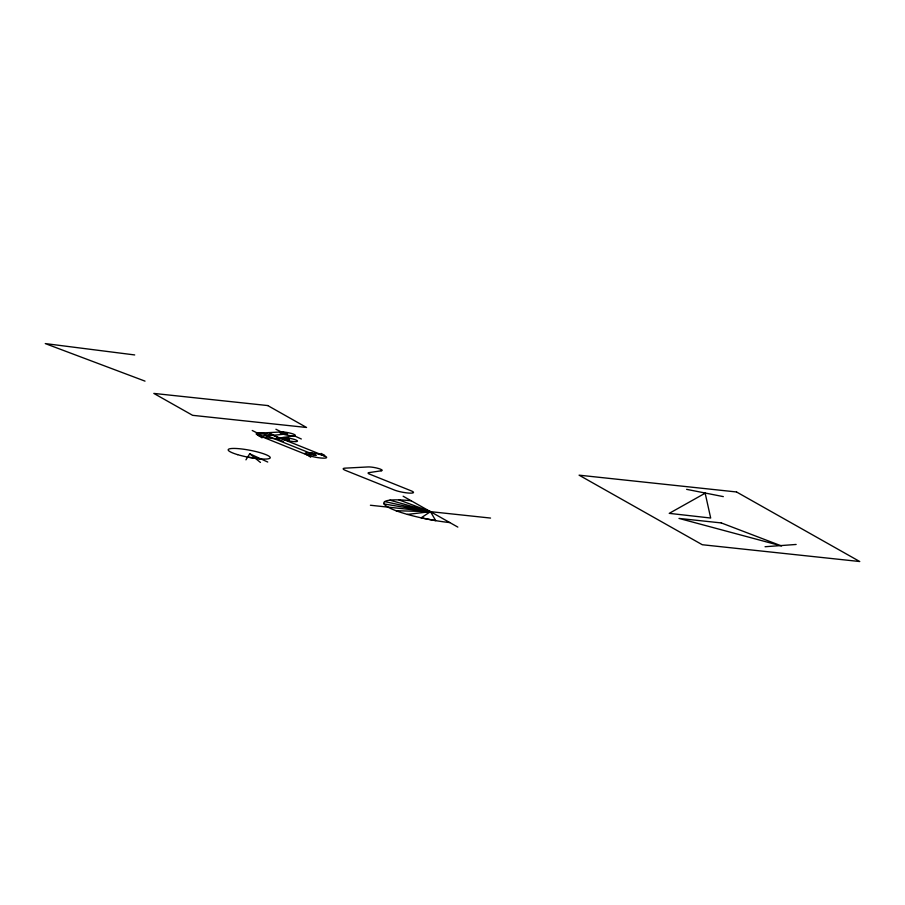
<?xml version="1.0" encoding="UTF-8"?>
<svg xmlns="http://www.w3.org/2000/svg" width="905" height="905" viewBox="0 0 905 905"><rect width="100%" height="100%" fill="white"/><g stroke="black" fill="none" stroke-linecap="round" stroke-linejoin="round"><path stroke-width="1.36" d="M245.945 459.842L249.723 453.79L267.733 462.036M258.038 435.169L262.031 437.839M323.752 455.622L324.623 455.385L321.139 453.428M294.634 435.769L276.659 438.473L283.525 441.561M407.476 514.413L430.475 511.664L435.746 520.647L421.153 517.83L430.475 511.664L398.958 499.877M796.14 544.459L765.053 546.733M396.051 510.725L430.475 511.664L389.863 500.16M283.084 439.287L289.442 439.604L282.236 437.635M370.405 505.25L490.544 518.067M266.568 435.554L267.733 435.78M134.709 354.941L45.273 343.583L145.015 381.129M247.653 457.093L260.991 458.948M305.438 453.948L315.879 455.43L311.478 452.919M384.105 503.972L430.475 511.664L384.749 501.574M279.849 437.986L289.442 439.604M256.341 433.981L267.088 435.848L315.879 455.43M723.321 496.619L686.601 489.345M294.317 435.825L301.331 438.993M324.295 455.837L275.233 436.142L269.6 432.952M258.694 435.452L307.564 455.079L310.709 457.206M282.835 431.968L287.598 433.914L267.088 435.848L264.317 434.276M403.132 496.223L457.828 527.095M275.912 429.242L281.331 431.957L257.654 433.201L252.235 430.486M249.723 453.79L260.448 462.444M449.819 522.581A47.49 7.919 10.8 0 1 387.996 507.128A47.49 7.919 10.8 0 1 411.142 500.748M312.53 454.084A5.475 0.916 10.8 0 1 313.684 454.174M705.165 493.191L669.236 513.361L710.685 518.033L705.165 493.191M381.163 470.804L368.527 472.693A8.19 1.369 10.8 0 0 369.15 473.96L410.723 490.646A10.95 1.821 10.8 0 1 409.32 493.101A10.95 1.821 10.8 0 1 393.754 489.775L345.54 470.43A10.95 1.821 10.8 0 1 346.083 468.1L368.154 466.935A7.885 1.312 10.8 0 1 378.641 468.541A7.885 1.312 10.8 0 1 381.163 470.804M267.756 405.564L153.827 393.415L192.629 415.327L306.557 427.477L267.756 405.564M736.534 491.969L579.076 475.17L702.291 544.731L859.75 561.53L736.534 491.969M721.296 522.932L678.999 518.418L781.581 545.964L721.296 522.932M285.132 439.988A8.19 1.369 10.8 0 0 297.485 441.154A8.19 1.369 10.8 0 0 285.697 437.681A8.19 1.369 10.8 0 0 285.132 439.988M237.585 454.638A21.415 3.575 10.8 0 0 270.199 457.873A21.415 3.575 10.8 0 0 239.814 448.767A21.415 3.575 10.8 0 0 237.585 454.638M260.81 436.187A10.95 1.821 10.8 0 0 277.801 438.009A10.95 1.821 10.8 0 0 262.642 433.325A10.95 1.821 10.8 0 0 260.81 436.187M283.073 434.162A7.885 1.312 10.8 0 0 295.302 435.475A7.885 1.312 10.8 0 0 284.396 432.092A7.885 1.312 10.8 0 0 283.073 434.162M309.974 455.894A10.95 1.821 10.8 0 0 326.637 457.534A10.95 1.821 10.8 0 0 311.048 452.873A10.95 1.821 10.8 0 0 309.974 455.894"/></g></svg>
